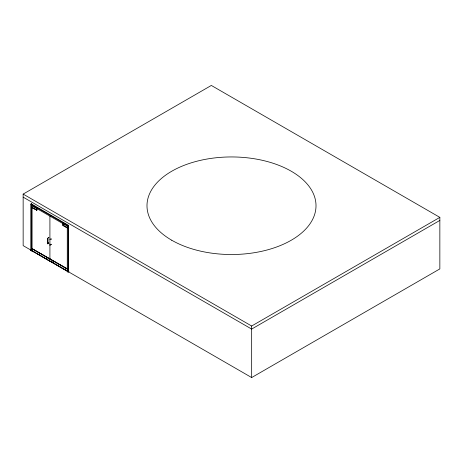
<?xml version="1.0" encoding="UTF-8"?>
<svg xmlns="http://www.w3.org/2000/svg" width="463" height="463" viewBox="0 0 463 463"><rect width="100%" height="100%" fill="white"/><g stroke="black" fill="none" stroke-linecap="round" stroke-linejoin="round"><path stroke-width="0.69" d="M47.556 243.752L48.054 243.463L47.625 243.908L47.556 238.046L48.054 238.335L48.054 243.463M23.15 194.095L211.336 85.447L439.85 217.373L439.85 268.905L251.664 377.553L23.15 245.627L23.15 194.095L251.664 326.021L439.85 217.373M69.033 271.573L68.096 272.117L67.274 271.642L67.274 226.135L31.617 205.549L31.617 251.056L30.795 250.581L30.795 204.125L31.733 203.581M31.97 205.346L31.97 207.511L36.895 210.086L36.895 207.916M31.97 207.511L36.895 210.086M62.933 223.224L62.933 225.388L66.689 227.287M30.795 204.125L68.096 225.66L68.565 225.388L68.565 271.845M67.627 271.44L31.97 250.853L31.97 248.683L67.245 268.783M30.795 250.581L31.264 250.309M31.97 250.853L35.894 252.844M50.033 258.846L49.796 261.144L37.121 253.556M439.85 220.423L251.664 329.071L23.15 197.145M31.264 203.853L68.565 225.388M32.555 205.682L35.489 207.378M64.108 223.901L65.283 224.578M66.452 225.255L67.627 225.932M67.158 227.692L63.049 225.319L63.049 223.154M62.933 225.388L67.627 228.097M49.9 239.4L50.398 239.689M67.129 268.847L32.086 248.619L32.086 207.441L36.78 210.15L36.78 207.985M31.97 248.683L67.627 269.269M50.646 261.363L62.326 268.112M63.558 268.818L67.245 270.948M251.664 326.021L251.664 377.553M68.096 225.66L68.096 272.117M63.171 223.085L63.171 225.255M49.917 216.29L49.917 258.91M36.658 208.055L36.658 210.219M49.975 244.858L49.975 245.263L50.398 244.817L49.975 244.858M48.615 237.432L48.864 237.86L48.615 237.432M48.615 242.849L48.864 243.278L48.615 242.849M50.965 238.786L51.214 239.215L50.965 238.786M50.965 244.204L51.214 244.632L50.965 244.204M46.977 258.794L46.555 258.389L46.977 258.794M52.776 261.884L53.042 262.452L52.776 261.884M171.744 240.233A84.509 48.789 0 0 0 313.127 218.362A84.509 48.789 0 0 0 209.629 158.606A84.509 48.789 0 0 0 171.744 240.233"/></g></svg>
